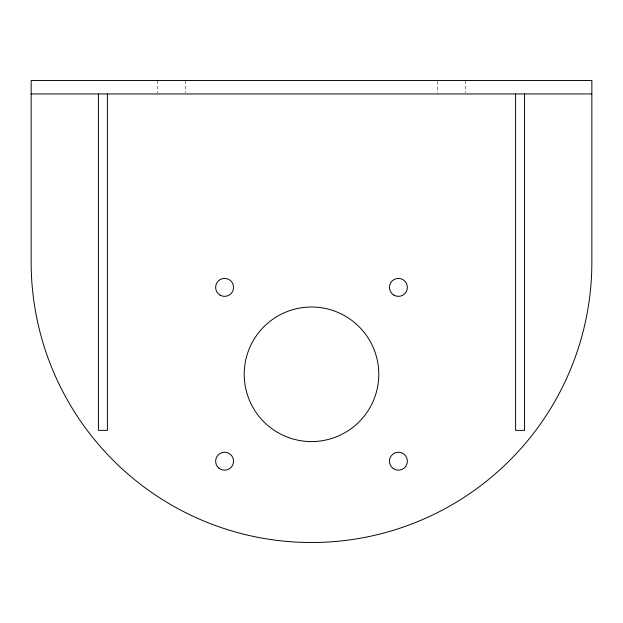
<?xml version="1.0" encoding="UTF-8"?>
<svg xmlns="http://www.w3.org/2000/svg" width="623" height="623" viewBox="0 0 623 623"><rect width="100%" height="100%" fill="white"/><g stroke="black" fill="none" stroke-linecap="round" stroke-linejoin="round"><path stroke-width="0.47" stroke-dasharray="3.12 2.34" d="M465.693 80.492L465.693 92.991M437.658 81.449L437.658 92.991M185.343 80.492L185.343 92.991M157.308 80.492L157.308 92.991"/><path stroke-width="0.93" d="M31.15 93.948L591.85 93.948M524.566 93.948L524.566 430.368L515.595 430.368L515.595 93.948M107.405 93.948L107.405 430.368L98.434 430.368L98.434 93.948M591.85 80.492L31.15 80.492L31.15 262.158A280.35 280.35 0 0 0 311.5 542.508A280.35 280.35 0 0 0 591.85 262.158L591.85 80.492M393.378 468.636A8.971 8.971 0 0 0 407.356 461.845A8.971 8.971 0 0 0 394.491 453.139A8.971 8.971 0 0 0 393.378 468.636M393.829 295.1A8.971 8.971 0 0 0 407.38 287.499A8.971 8.971 0 0 0 394.016 279.563A8.971 8.971 0 0 0 393.829 295.1M218.728 467.998A8.971 8.971 0 0 0 233.407 462.889A8.971 8.971 0 0 0 221.648 452.734A8.971 8.971 0 0 0 218.728 467.998M220.106 295.162A8.971 8.971 0 0 0 233.563 287.39A8.971 8.971 0 0 0 220.106 279.618A8.971 8.971 0 0 0 220.106 295.162M277.601 432.417A67.284 67.284 0 0 0 378.784 374.594A67.284 67.284 0 0 0 278.115 315.877A67.284 67.284 0 0 0 277.601 432.417"/></g></svg>
